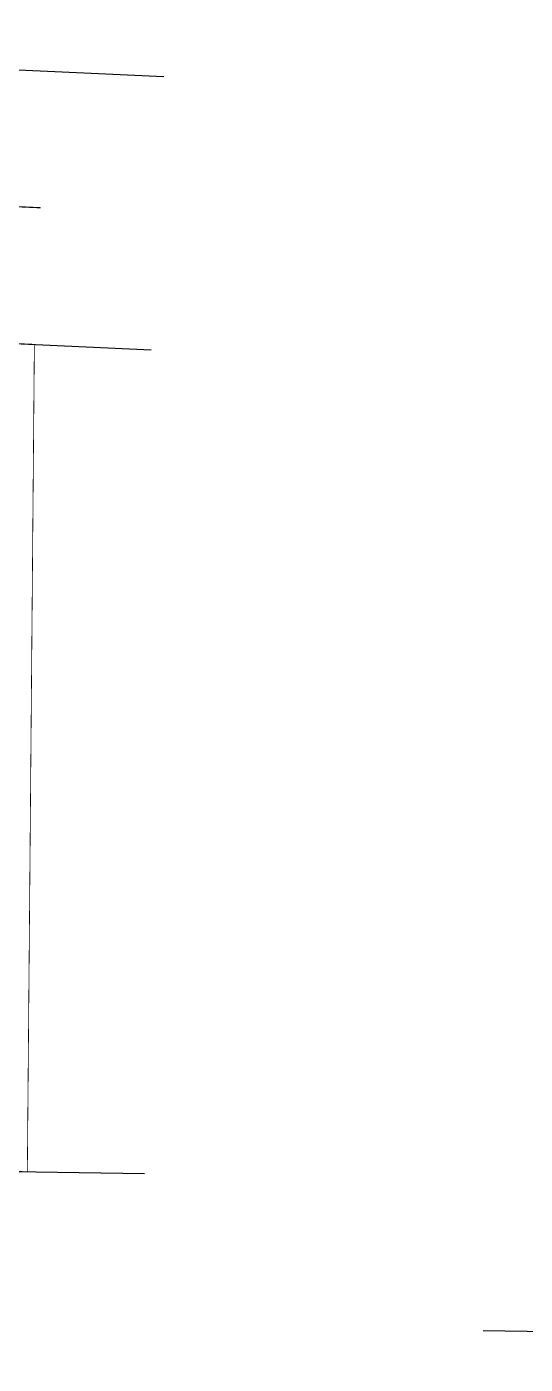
# Model space of a CAD drawing. Header units: centimetres. Extents: x -3462 to 2201, y -4536 to -601.
# Drawn here: x -2183 to -1544, y -3537 to -1824 of the extents above; entities that cross this region are included whole.
import ezdxf

# ---------------------------------------------------------------- set-up
doc = ezdxf.new("R2010")
doc.units = ezdxf.units.CM
for name, color, linetype in [('ROTAS-ALTYAPI-KANAL', 1, 'Continuous'), ('ROTAS-ALTYAPI-PARSEL', 3, 'Continuous'), ('ROTAS-ALTYAPI-YOL', 8, 'Continuous')]:
    doc.layers.add(name, color=color, linetype=linetype)

msp = doc.modelspace()

# ---------------------------------------------------------------- linework, layer by layer
at = {"layer": 'ROTAS-ALTYAPI-KANAL', "const_width": 1.5}
msp.add_lwpolyline([(-3254, -2006.2), (-2165, -2056.2)], dxfattribs=at)
at = {"layer": 'ROTAS-ALTYAPI-PARSEL', "const_width": 1}
msp.add_lwpolyline([(-3262, -2181), (-2352, -2223), (-2173, -2231), (-2182, -3290), (-2361, -3287), (-3304, -3273)], close=True, dxfattribs=at)
at = {"layer": 'ROTAS-ALTYAPI-YOL'}
for points in [[(-3395.8, -1824.5), (-2007.1, -1888.2)], [(-3411.8, -2174.1), (-2023.2, -2237.9)], [(-3454, -3270.7), (-2032, -3292.3)], [(-1598, -3493.5), (1246, -3536.5)]]:
    msp.add_lwpolyline(points, dxfattribs=at)

doc.saveas('drawing.dxf')
